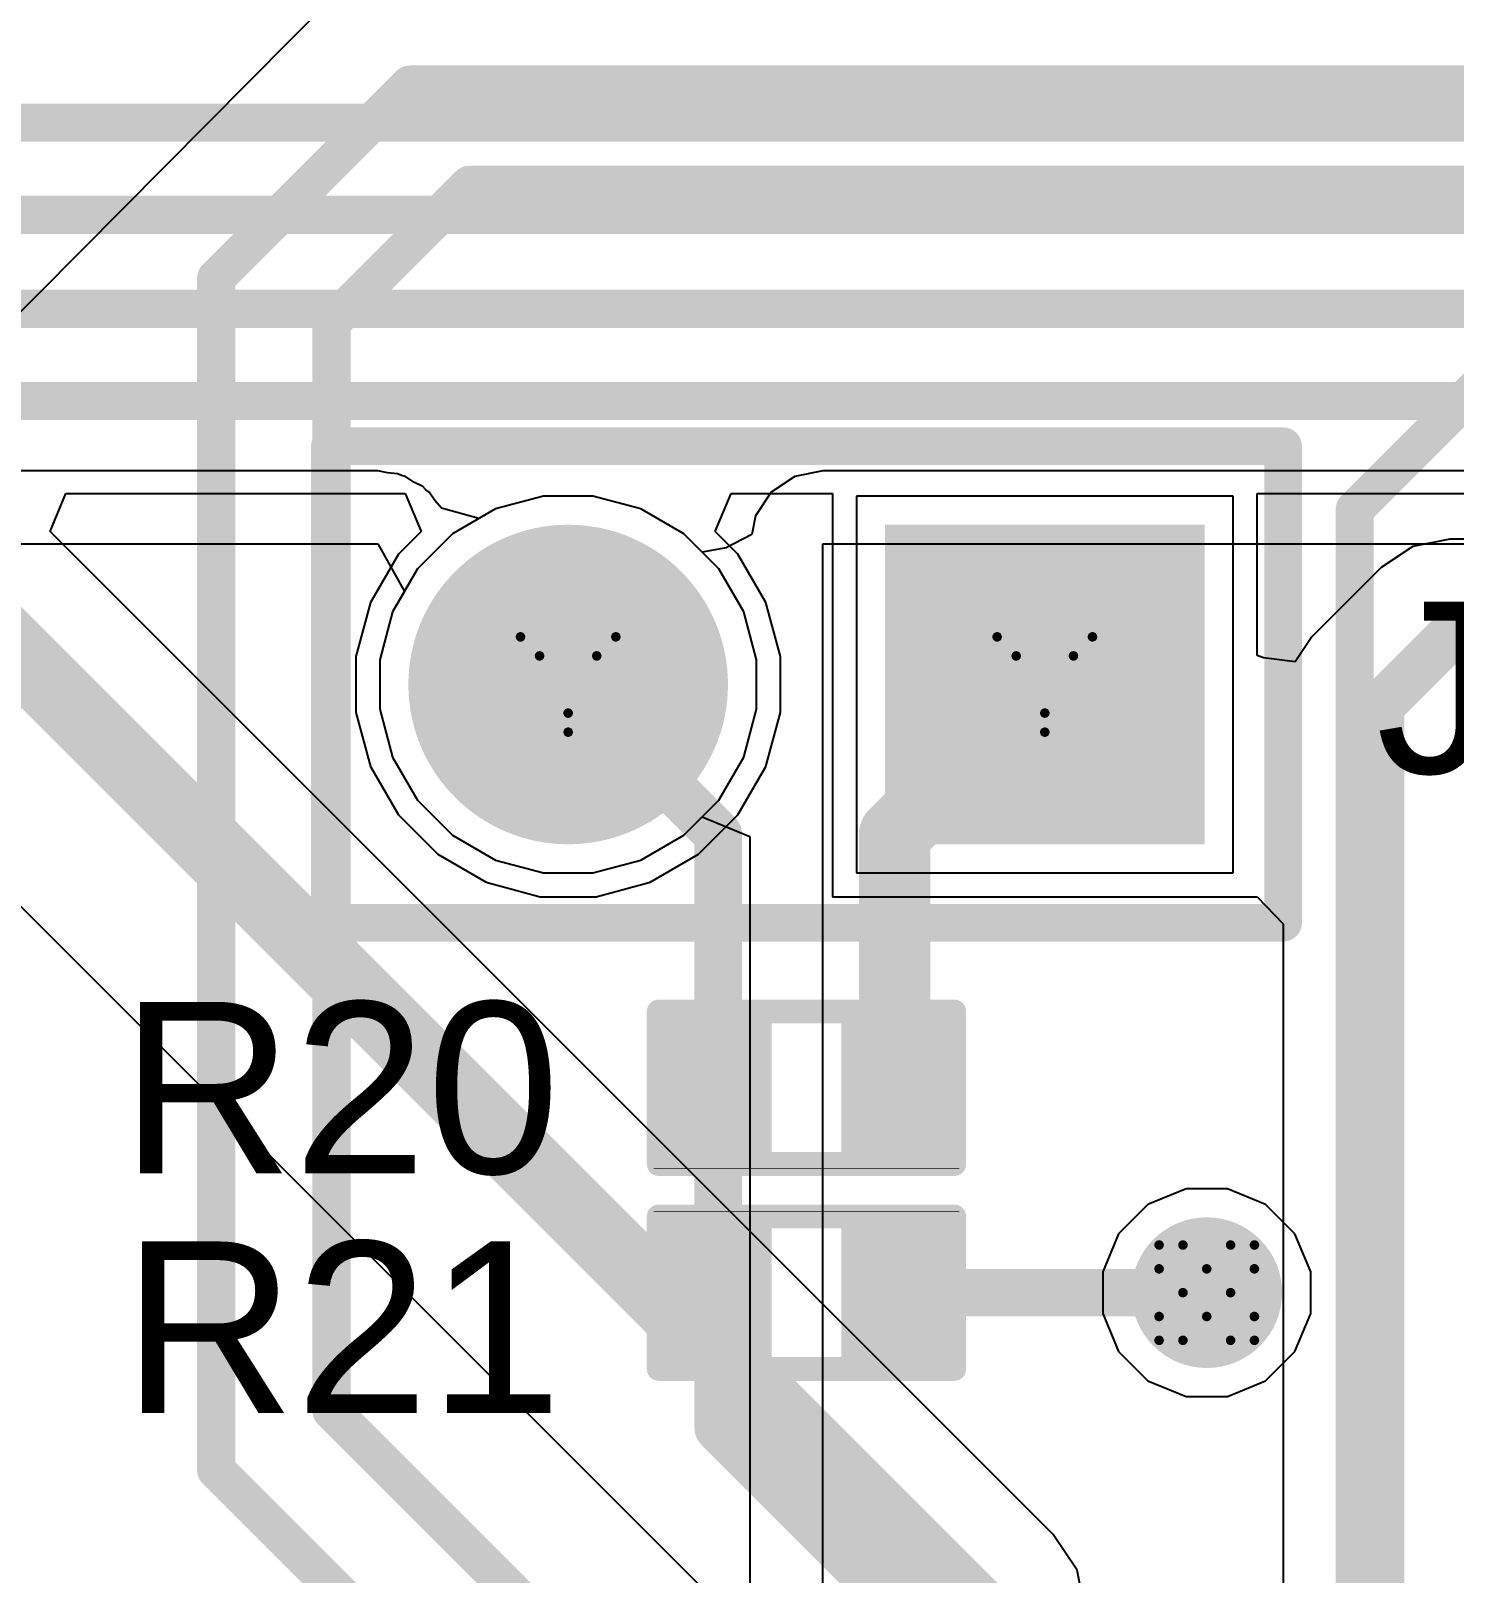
# Model space of a CAD drawing. Header units: inches. Extents: x 0 to 5379, y 0 to 5429.
# Drawn here: x 100.22 to 107.81, y 100.29 to 108.51 of the extents above; entities that cross this region are included whole.
import ezdxf

# ---------------------------------------------------------------- set-up
doc = ezdxf.new("R2010")
doc.units = ezdxf.units.IN
for name, color, linetype in [('Bottom Layer', 5, 'Continuous'), ('Bottom Solder', 6, 'Continuous'), ('Drill Drawing', 1, 'Continuous'), ('GND01', 16, 'Continuous'), ('GND02', 76, 'Continuous'), ('Multi-Layer', 9, 'Continuous'), ('Pad Holes', 156, 'Continuous'), ('PWR', 156, 'Continuous'), ('SIG 01', 90, 'Continuous'), ('Top Layer', 1, 'Continuous'), ('Top Overlay', 2, 'Continuous'), ('Top Paste', 8, 'Continuous'), ('Top Solder', 216, 'Continuous'), ('Via Holes', 16, 'Continuous')]:
    doc.layers.add(name, color=color, linetype=linetype)
doc.styles.add('Arial', font='', dxfattribs={"height": 0.2})
doc.styles.get('Arial').set_extended_font_data('Arial')

# ---------------------------------------------------------------- blocks, each defined once
blk = doc.blocks.new('R___0402_718')
at = {"layer": 'Top Layer'}
for points in [[(-0.6985, -0.3175), (-0.6985, 0.3175), (-0.2413, 0.3175), (-0.2413, -0.3175)], [(0.2413, -0.3175), (0.2413, 0.3175), (0.6985, 0.3175), (0.6985, -0.3175)]]:
    blk.add_hatch(color=1, dxfattribs=at).paths.add_polyline_path(points)
at = {"layer": 'Top Paste'}
for points in [[(-0.6985, -0.3175), (-0.6985, 0.3175), (-0.2413, 0.3175), (-0.2413, -0.3175)], [(0.2413, -0.3175), (0.2413, 0.3175), (0.6985, 0.3175), (0.6985, -0.3175)]]:
    blk.add_hatch(color=8, dxfattribs=at).paths.add_polyline_path(points)
at = {"layer": 'Top Solder'}
for points in [[(-0.7535, -0.3725), (-0.7535, 0.3725), (-0.1863, 0.3725), (-0.1863, -0.3725)], [(0.1863, -0.3725), (0.1863, 0.3725), (0.7535, 0.3725), (0.7535, -0.3725)]]:
    blk.add_hatch(color=216, dxfattribs=at).paths.add_polyline_path(points)
at = {"layer": 'Top Overlay'}
for points in [[(0.7874, 0.4064, 0.127, 0.127, 0), (-0.7874, 0.4064, 0.127, 0.127, 0)], [(-0.7874, 0.4064, 0.127, 0.127, 0), (-0.7874, -0.4064, 0.127, 0.127, 0)], [(0.7874, 0.4064, 0.127, 0.127, 0), (0.7874, -0.4064, 0.127, 0.127, 0)], [(0.7874, -0.4064, 0.127, 0.127, 0), (-0.7874, -0.4064, 0.127, 0.127, 0)], [(0.8128, -0.4318, 0.00323, 0.00323, 0), (-0.8128, -0.4318, 0.00323, 0.00323, 0)]]:
    blk.add_lwpolyline(points, format="xyseb", dxfattribs=at)
for points in [[(-0.8191, 0.4064, 0.0635, 0.0635, 1), (-0.7556, 0.4064, 0.0635, 0.0635, 1)], [(-0.8191, 0.4064, 0.0635, 0.0635, 1), (-0.7556, 0.4064, 0.0635, 0.0635, 1)], [(0.7556, 0.4064, 0.0635, 0.0635, 1), (0.8191, 0.4064, 0.0635, 0.0635, 1)], [(0.7556, 0.4064, 0.0635, 0.0635, 1), (0.8191, 0.4064, 0.0635, 0.0635, 1)], [(-0.8191, -0.4064, 0.0635, 0.0635, 1), (-0.7556, -0.4064, 0.0635, 0.0635, 1)], [(-0.8191, -0.4064, 0.0635, 0.0635, 1), (-0.7556, -0.4064, 0.0635, 0.0635, 1)], [(0.7556, -0.4064, 0.0635, 0.0635, 1), (0.8191, -0.4064, 0.0635, 0.0635, 1)], [(0.7556, -0.4064, 0.0635, 0.0635, 1), (0.8191, -0.4064, 0.0635, 0.0635, 1)], [(-0.8136, -0.4318, 0.00161, 0.00161, 1), (-0.812, -0.4318, 0.00161, 0.00161, 1)], [(0.812, -0.4318, 0.00161, 0.00161, 1), (0.8136, -0.4318, 0.00161, 0.00161, 1)]]:
    blk.add_lwpolyline(points, format="xyseb", close=True, dxfattribs=at)
blk = doc.blocks.new('R___0402_719')
at = {"layer": 'Top Layer'}
for points in [[(-0.6985, -0.3175), (-0.6985, 0.3175), (-0.2413, 0.3175), (-0.2413, -0.3175)], [(0.2413, -0.3175), (0.2413, 0.3175), (0.6985, 0.3175), (0.6985, -0.3175)]]:
    blk.add_hatch(color=1, dxfattribs=at).paths.add_polyline_path(points)
at = {"layer": 'Top Paste'}
for points in [[(-0.6985, -0.3175), (-0.6985, 0.3175), (-0.2413, 0.3175), (-0.2413, -0.3175)], [(0.2413, -0.3175), (0.2413, 0.3175), (0.6985, 0.3175), (0.6985, -0.3175)]]:
    blk.add_hatch(color=8, dxfattribs=at).paths.add_polyline_path(points)
at = {"layer": 'Top Solder'}
for points in [[(-0.7535, -0.3725), (-0.7535, 0.3725), (-0.1863, 0.3725), (-0.1863, -0.3725)], [(0.1863, -0.3725), (0.1863, 0.3725), (0.7535, 0.3725), (0.7535, -0.3725)]]:
    blk.add_hatch(color=216, dxfattribs=at).paths.add_polyline_path(points)
at = {"layer": 'Top Overlay'}
for points in [[(-0.7874, 0.4064, 0.127, 0.127, 0), (0.7874, 0.4064, 0.127, 0.127, 0)], [(-0.7874, -0.4064, 0.127, 0.127, 0), (-0.7874, 0.4064, 0.127, 0.127, 0)], [(0.7874, -0.4064, 0.127, 0.127, 0), (0.7874, 0.4064, 0.127, 0.127, 0)], [(-0.7874, -0.4064, 0.127, 0.127, 0), (0.7874, -0.4064, 0.127, 0.127, 0)], [(-0.8128, -0.4318, 0.00323, 0.00323, 0), (0.8128, -0.4318, 0.00323, 0.00323, 0)]]:
    blk.add_lwpolyline(points, format="xyseb", dxfattribs=at)
for points in [[(-0.8191, 0.4064, 0.0635, 0.0635, 1), (-0.7556, 0.4064, 0.0635, 0.0635, 1)], [(-0.8191, 0.4064, 0.0635, 0.0635, 1), (-0.7556, 0.4064, 0.0635, 0.0635, 1)], [(0.7556, 0.4064, 0.0635, 0.0635, 1), (0.8191, 0.4064, 0.0635, 0.0635, 1)], [(0.7556, 0.4064, 0.0635, 0.0635, 1), (0.8191, 0.4064, 0.0635, 0.0635, 1)], [(-0.8191, -0.4064, 0.0635, 0.0635, 1), (-0.7556, -0.4064, 0.0635, 0.0635, 1)], [(-0.8191, -0.4064, 0.0635, 0.0635, 1), (-0.7556, -0.4064, 0.0635, 0.0635, 1)], [(0.7556, -0.4064, 0.0635, 0.0635, 1), (0.8191, -0.4064, 0.0635, 0.0635, 1)], [(0.7556, -0.4064, 0.0635, 0.0635, 1), (0.8191, -0.4064, 0.0635, 0.0635, 1)], [(-0.8136, -0.4318, 0.00161, 0.00161, 1), (-0.812, -0.4318, 0.00161, 0.00161, 1)], [(0.812, -0.4318, 0.00161, 0.00161, 1), (0.8136, -0.4318, 0.00161, 0.00161, 1)]]:
    blk.add_lwpolyline(points, format="xyseb", close=True, dxfattribs=at)
blk = doc.blocks.new('HDR1X2__827')
at = {"layer": 'Bottom Layer'}
blk.add_hatch(color=5, dxfattribs=at).paths.add_polyline_path([(-0.75, 0.75), (0.75, 0.75), (0.75, -0.75), (-0.75, -0.75)])
h = blk.add_hatch(color=5, dxfattribs=at)
edge = h.paths.add_edge_path()
edge.add_arc((2.54, 0), 0.75, 0, 360)
at = {"layer": 'Bottom Solder'}
blk.add_hatch(color=6, dxfattribs=at).paths.add_polyline_path([(-0.8516, 0.8516), (0.8516, 0.8516), (0.8516, -0.8516), (-0.8516, -0.8516)])
h = blk.add_hatch(color=6, dxfattribs=at)
edge = h.paths.add_edge_path()
edge.add_arc((2.54, 0), 0.8516, 0, 360)
at = {"layer": 'GND01'}
blk.add_hatch(color=16, dxfattribs=at).paths.add_polyline_path([(-0.75, 0.75), (0.75, 0.75), (0.75, -0.75), (-0.75, -0.75)])
h = blk.add_hatch(color=16, dxfattribs=at)
edge = h.paths.add_edge_path()
edge.add_arc((2.54, 0), 0.75, 0, 360)
at = {"layer": 'GND02'}
blk.add_hatch(color=76, dxfattribs=at).paths.add_polyline_path([(-0.75, 0.75), (0.75, 0.75), (0.75, -0.75), (-0.75, -0.75)])
h = blk.add_hatch(color=76, dxfattribs=at)
edge = h.paths.add_edge_path()
edge.add_arc((2.54, 0), 0.75, 0, 360)
at = {"layer": 'Multi-Layer'}
blk.add_hatch(color=9, dxfattribs=at).paths.add_polyline_path([(-0.75, 0.75), (0.75, 0.75), (0.75, -0.75), (-0.75, -0.75)])
h = blk.add_hatch(color=9, dxfattribs=at)
edge = h.paths.add_edge_path()
edge.add_arc((2.54, 0), 0.75, 0, 360)
at = {"layer": 'Pad Holes'}
h = blk.add_hatch(color=7, dxfattribs=at)
edge = h.paths.add_edge_path()
edge.add_arc((0, 0), 0.45, 0, 360)
h = blk.add_hatch(color=7, dxfattribs=at)
edge = h.paths.add_edge_path()
edge.add_arc((2.54, 0), 0.45, 0, 360)
at = {"layer": 'PWR'}
blk.add_hatch(color=156, dxfattribs=at).paths.add_polyline_path([(-0.75, 0.75), (0.75, 0.75), (0.75, -0.75), (-0.75, -0.75)])
h = blk.add_hatch(color=156, dxfattribs=at)
edge = h.paths.add_edge_path()
edge.add_arc((2.54, 0), 0.75, 0, 360)
at = {"layer": 'SIG 01'}
blk.add_hatch(color=90, dxfattribs=at).paths.add_polyline_path([(-0.75, 0.75), (0.75, 0.75), (0.75, -0.75), (-0.75, -0.75)])
h = blk.add_hatch(color=90, dxfattribs=at)
edge = h.paths.add_edge_path()
edge.add_arc((2.54, 0), 0.75, 0, 360)
at = {"layer": 'Top Layer'}
blk.add_hatch(color=1, dxfattribs=at).paths.add_polyline_path([(-0.75, 0.75), (0.75, 0.75), (0.75, -0.75), (-0.75, -0.75)])
h = blk.add_hatch(color=1, dxfattribs=at)
edge = h.paths.add_edge_path()
edge.add_arc((2.54, 0), 0.75, 0, 360)
at = {"layer": 'Top Solder'}
blk.add_hatch(color=216, dxfattribs=at).paths.add_polyline_path([(-0.8516, 0.8516), (0.8516, 0.8516), (0.8516, -0.8516), (-0.8516, -0.8516)])
h = blk.add_hatch(color=216, dxfattribs=at)
edge = h.paths.add_edge_path()
edge.add_arc((2.54, 0), 0.8516, 0, 360)
at = {"layer": 'Top Overlay'}
for points in [[(3.81, 1.27, 0.2, 0.2, 0), (-1.27, 1.27, 0.2, 0.2, 0)], [(-1.27, 1.27, 0.2, 0.2, 0), (-1.27, -1.27, 0.2, 0.2, 0)], [(3.81, 1.27, 0.2, 0.2, 0), (3.81, -1.27, 0.2, 0.2, 0)], [(3.81, -1.27, 0.2, 0.2, 0), (-1.27, -1.27, 0.2, 0.2, 0)]]:
    blk.add_lwpolyline(points, format="xyseb", dxfattribs=at)
for points in [[(-1.32, 1.27, 0.1, 0.1, 1), (-1.22, 1.27, 0.1, 0.1, 1)], [(-1.32, 1.27, 0.1, 0.1, 1), (-1.22, 1.27, 0.1, 0.1, 1)], [(3.76, 1.27, 0.1, 0.1, 1), (3.86, 1.27, 0.1, 0.1, 1)], [(3.76, 1.27, 0.1, 0.1, 1), (3.86, 1.27, 0.1, 0.1, 1)], [(-1.32, -1.27, 0.1, 0.1, 1), (-1.22, -1.27, 0.1, 0.1, 1)], [(-1.32, -1.27, 0.1, 0.1, 1), (-1.22, -1.27, 0.1, 0.1, 1)], [(3.76, -1.27, 0.1, 0.1, 1), (3.86, -1.27, 0.1, 0.1, 1)], [(3.76, -1.27, 0.1, 0.1, 1), (3.86, -1.27, 0.1, 0.1, 1)]]:
    blk.add_lwpolyline(points, format="xyseb", close=True, dxfattribs=at)

msp = doc.modelspace()

# ---------------------------------------------------------------- hatches: boundary and pattern name
at = {"layer": 'Bottom Layer'}
h = msp.add_hatch(color=5, dxfattribs=at)
edge = h.paths.add_edge_path()
edge.add_arc((106.4906, 101.7844), 0.3, 0, 360)
at = {"layer": 'Bottom Solder'}
h = msp.add_hatch(color=6, dxfattribs=at)
edge = h.paths.add_edge_path()
edge.add_arc((106.4906, 101.7844), 0.4016, 0, 360)
at = {"layer": 'GND01'}
h = msp.add_hatch(color=16, dxfattribs=at)
edge = h.paths.add_edge_path()
edge.add_arc((106.4906, 101.7844), 0.3, 0, 360)
at = {"layer": 'GND02'}
h = msp.add_hatch(color=76, dxfattribs=at)
edge = h.paths.add_edge_path()
edge.add_arc((106.4906, 101.7844), 0.3, 0, 360)
at = {"layer": 'PWR'}
h = msp.add_hatch(color=156, dxfattribs=at)
edge = h.paths.add_edge_path()
edge.add_arc((106.4906, 101.7844), 0.3, 0, 360)
at = {"layer": 'SIG 01'}
h = msp.add_hatch(color=90, dxfattribs=at)
edge = h.paths.add_edge_path()
edge.add_arc((106.4906, 101.7844), 0.3, 0, 360)
at = {"layer": 'Top Layer'}
h = msp.add_hatch(color=1, dxfattribs=at)
edge = h.paths.add_edge_path()
edge.add_arc((106.4906, 101.7844), 0.3, 0, 360)
at = {"layer": 'Top Solder'}
h = msp.add_hatch(color=216, dxfattribs=at)
edge = h.paths.add_edge_path()
edge.add_arc((106.4906, 101.7844), 0.4016, 0, 360)
at = {"layer": 'Via Holes'}
h = msp.add_hatch(color=7, dxfattribs=at)
edge = h.paths.add_edge_path()
edge.add_arc((106.4906, 101.7844), 0.15, 0, 360)

# ---------------------------------------------------------------- linework, layer by layer
at = {"layer": 'Bottom Layer'}
for p, q in [((102.7001, 105.9612), (102.4711, 105.8291)), ((102.9554, 106.0297), (102.7001, 105.9612)), ((103.2198, 106.0297), (102.9554, 106.0297)), ((103.4751, 105.9612), (103.2198, 106.0297)), ((103.7041, 105.8291), (103.4751, 105.9612)), ((106.6316, 106.0297), (104.6236, 106.0297)), ((104.6236, 106.0297), (104.6236, 104.0217)), ((106.6316, 104.0217), (106.6316, 106.0297)), ((102.4711, 105.8291), (102.2842, 105.6421)), ((103.891, 105.6421), (103.7041, 105.8291)), ((102.2842, 105.6421), (102.152, 105.4132)), ((104.0232, 105.4132), (103.891, 105.6421)), ((102.152, 105.4132), (102.0836, 105.1578)), ((104.0916, 105.1578), (104.0232, 105.4132)), ((102.0836, 105.1578), (102.0836, 104.8935)), ((104.0916, 104.8935), (104.0916, 105.1578)), ((102.0836, 104.8935), (102.152, 104.6381)), ((104.0232, 104.6381), (104.0916, 104.8935)), ((102.152, 104.6381), (102.2842, 104.4092)), ((103.891, 104.4092), (104.0232, 104.6381)), ((102.2842, 104.4092), (102.4711, 104.2223)), ((103.7041, 104.2223), (103.891, 104.4092)), ((102.4711, 104.2223), (102.7001, 104.0901)), ((103.4751, 104.0901), (103.7041, 104.2223)), ((102.7001, 104.0901), (102.9554, 104.0217)), ((103.2198, 104.0217), (103.4751, 104.0901)), ((102.9554, 104.0217), (103.2198, 104.0217)), ((104.6236, 104.0217), (106.6316, 104.0217))]:
    msp.add_line(p, q, dxfattribs=at)
at = {"layer": 'Bottom Solder'}
msp.add_line((6.2448, 12.3193), (5379.2085, 5429.2085), dxfattribs=at)
at = {"layer": 'Drill Drawing'}
for points in [[(102.8336, 105.2797, 0.0508, 0.0508, 0), (103.3416, 105.2797, 0.0508, 0.0508, 0)], [(102.8336, 105.2797, 0.0508, 0.0508, 0), (103.0876, 104.7717, 0.0508, 0.0508, 0)], [(103.0876, 104.7717, 0.0508, 0.0508, 0), (103.3416, 105.2797, 0.0508, 0.0508, 0)], [(105.3736, 105.2797, 0.0508, 0.0508, 0), (105.8816, 105.2797, 0.0508, 0.0508, 0)], [(105.3736, 105.2797, 0.0508, 0.0508, 0), (105.6276, 104.7717, 0.0508, 0.0508, 0)], [(105.6276, 104.7717, 0.0508, 0.0508, 0), (105.8816, 105.2797, 0.0508, 0.0508, 0)], [(102.9352, 105.1781, 0.0508, 0.0508, 0), (103.24, 105.1781, 0.0508, 0.0508, 0)], [(102.9352, 105.1781, 0.0508, 0.0508, 0), (103.0876, 104.8733, 0.0508, 0.0508, 0)], [(103.0876, 104.8733, 0.0508, 0.0508, 0), (103.24, 105.1781, 0.0508, 0.0508, 0)], [(105.4752, 105.1781, 0.0508, 0.0508, 0), (105.78, 105.1781, 0.0508, 0.0508, 0)], [(105.4752, 105.1781, 0.0508, 0.0508, 0), (105.6276, 104.8733, 0.0508, 0.0508, 0)], [(105.6276, 104.8733, 0.0508, 0.0508, 0), (105.78, 105.1781, 0.0508, 0.0508, 0)], [(106.2366, 101.9114, 0.0508, 0.0508, 0), (106.2366, 102.0384, 0.0508, 0.0508, 0)], [(106.2366, 102.0384, 0.0508, 0.0508, 0), (106.3636, 102.0384, 0.0508, 0.0508, 0)], [(106.3636, 102.0384, 0.0508, 0.0508, 0), (106.4906, 101.9114, 0.0508, 0.0508, 0)], [(106.4906, 101.9114, 0.0508, 0.0508, 0), (106.6176, 102.0384, 0.0508, 0.0508, 0)], [(106.6176, 102.0384, 0.0508, 0.0508, 0), (106.7446, 102.0384, 0.0508, 0.0508, 0)], [(106.7446, 101.9114, 0.0508, 0.0508, 0), (106.7446, 102.0384, 0.0508, 0.0508, 0)], [(106.2366, 101.9114, 0.0508, 0.0508, 0), (106.3636, 101.7844, 0.0508, 0.0508, 0)], [(106.6176, 101.7844, 0.0508, 0.0508, 0), (106.7446, 101.9114, 0.0508, 0.0508, 0)], [(106.2366, 101.6574, 0.0508, 0.0508, 0), (106.3636, 101.7844, 0.0508, 0.0508, 0)], [(106.6176, 101.7844, 0.0508, 0.0508, 0), (106.7446, 101.6574, 0.0508, 0.0508, 0)], [(106.2366, 101.5304, 0.0508, 0.0508, 0), (106.2366, 101.6574, 0.0508, 0.0508, 0)], [(106.3636, 101.5304, 0.0508, 0.0508, 0), (106.4906, 101.6574, 0.0508, 0.0508, 0)], [(106.4906, 101.6574, 0.0508, 0.0508, 0), (106.6176, 101.5304, 0.0508, 0.0508, 0)], [(106.7446, 101.5304, 0.0508, 0.0508, 0), (106.7446, 101.6574, 0.0508, 0.0508, 0)], [(106.2366, 101.5304, 0.0508, 0.0508, 0), (106.3636, 101.5304, 0.0508, 0.0508, 0)], [(106.6176, 101.5304, 0.0508, 0.0508, 0), (106.7446, 101.5304, 0.0508, 0.0508, 0)]]:
    msp.add_lwpolyline(points, format="xyseb", dxfattribs=at)
for points in [[(102.8209, 105.2797, 0.0254, 0.0254, 1), (102.8463, 105.2797, 0.0254, 0.0254, 1)], [(102.8209, 105.2797, 0.0254, 0.0254, 1), (102.8463, 105.2797, 0.0254, 0.0254, 1)], [(103.3289, 105.2797, 0.0254, 0.0254, 1), (103.3543, 105.2797, 0.0254, 0.0254, 1)], [(103.3289, 105.2797, 0.0254, 0.0254, 1), (103.3543, 105.2797, 0.0254, 0.0254, 1)], [(105.3609, 105.2797, 0.0254, 0.0254, 1), (105.3863, 105.2797, 0.0254, 0.0254, 1)], [(105.3609, 105.2797, 0.0254, 0.0254, 1), (105.3863, 105.2797, 0.0254, 0.0254, 1)], [(105.8689, 105.2797, 0.0254, 0.0254, 1), (105.8943, 105.2797, 0.0254, 0.0254, 1)], [(105.8689, 105.2797, 0.0254, 0.0254, 1), (105.8943, 105.2797, 0.0254, 0.0254, 1)], [(102.9225, 105.1781, 0.0254, 0.0254, 1), (102.9479, 105.1781, 0.0254, 0.0254, 1)], [(102.9225, 105.1781, 0.0254, 0.0254, 1), (102.9479, 105.1781, 0.0254, 0.0254, 1)], [(103.2273, 105.1781, 0.0254, 0.0254, 1), (103.2527, 105.1781, 0.0254, 0.0254, 1)], [(103.2273, 105.1781, 0.0254, 0.0254, 1), (103.2527, 105.1781, 0.0254, 0.0254, 1)], [(105.4625, 105.1781, 0.0254, 0.0254, 1), (105.4879, 105.1781, 0.0254, 0.0254, 1)], [(105.4625, 105.1781, 0.0254, 0.0254, 1), (105.4879, 105.1781, 0.0254, 0.0254, 1)], [(105.7673, 105.1781, 0.0254, 0.0254, 1), (105.7927, 105.1781, 0.0254, 0.0254, 1)], [(105.7673, 105.1781, 0.0254, 0.0254, 1), (105.7927, 105.1781, 0.0254, 0.0254, 1)], [(103.0749, 104.8733, 0.0254, 0.0254, 1), (103.1003, 104.8733, 0.0254, 0.0254, 1)], [(103.0749, 104.8733, 0.0254, 0.0254, 1), (103.1003, 104.8733, 0.0254, 0.0254, 1)], [(105.6149, 104.8733, 0.0254, 0.0254, 1), (105.6403, 104.8733, 0.0254, 0.0254, 1)], [(105.6149, 104.8733, 0.0254, 0.0254, 1), (105.6403, 104.8733, 0.0254, 0.0254, 1)], [(103.0749, 104.7717, 0.0254, 0.0254, 1), (103.1003, 104.7717, 0.0254, 0.0254, 1)], [(103.0749, 104.7717, 0.0254, 0.0254, 1), (103.1003, 104.7717, 0.0254, 0.0254, 1)], [(105.6149, 104.7717, 0.0254, 0.0254, 1), (105.6403, 104.7717, 0.0254, 0.0254, 1)], [(105.6149, 104.7717, 0.0254, 0.0254, 1), (105.6403, 104.7717, 0.0254, 0.0254, 1)], [(106.2239, 102.0384, 0.0254, 0.0254, 1), (106.2493, 102.0384, 0.0254, 0.0254, 1)], [(106.2239, 102.0384, 0.0254, 0.0254, 1), (106.2493, 102.0384, 0.0254, 0.0254, 1)], [(106.3509, 102.0384, 0.0254, 0.0254, 1), (106.3763, 102.0384, 0.0254, 0.0254, 1)], [(106.3509, 102.0384, 0.0254, 0.0254, 1), (106.3763, 102.0384, 0.0254, 0.0254, 1)], [(106.6049, 102.0384, 0.0254, 0.0254, 1), (106.6303, 102.0384, 0.0254, 0.0254, 1)], [(106.6049, 102.0384, 0.0254, 0.0254, 1), (106.6303, 102.0384, 0.0254, 0.0254, 1)], [(106.7319, 102.0384, 0.0254, 0.0254, 1), (106.7573, 102.0384, 0.0254, 0.0254, 1)], [(106.7319, 102.0384, 0.0254, 0.0254, 1), (106.7573, 102.0384, 0.0254, 0.0254, 1)], [(106.2239, 101.9114, 0.0254, 0.0254, 1), (106.2493, 101.9114, 0.0254, 0.0254, 1)], [(106.2239, 101.9114, 0.0254, 0.0254, 1), (106.2493, 101.9114, 0.0254, 0.0254, 1)], [(106.4779, 101.9114, 0.0254, 0.0254, 1), (106.5033, 101.9114, 0.0254, 0.0254, 1)], [(106.4779, 101.9114, 0.0254, 0.0254, 1), (106.5033, 101.9114, 0.0254, 0.0254, 1)], [(106.7319, 101.9114, 0.0254, 0.0254, 1), (106.7573, 101.9114, 0.0254, 0.0254, 1)], [(106.7319, 101.9114, 0.0254, 0.0254, 1), (106.7573, 101.9114, 0.0254, 0.0254, 1)], [(106.3509, 101.7844, 0.0254, 0.0254, 1), (106.3763, 101.7844, 0.0254, 0.0254, 1)], [(106.3509, 101.7844, 0.0254, 0.0254, 1), (106.3763, 101.7844, 0.0254, 0.0254, 1)], [(106.6049, 101.7844, 0.0254, 0.0254, 1), (106.6303, 101.7844, 0.0254, 0.0254, 1)], [(106.6049, 101.7844, 0.0254, 0.0254, 1), (106.6303, 101.7844, 0.0254, 0.0254, 1)], [(106.2239, 101.6574, 0.0254, 0.0254, 1), (106.2493, 101.6574, 0.0254, 0.0254, 1)], [(106.2239, 101.6574, 0.0254, 0.0254, 1), (106.2493, 101.6574, 0.0254, 0.0254, 1)], [(106.4779, 101.6574, 0.0254, 0.0254, 1), (106.5033, 101.6574, 0.0254, 0.0254, 1)], [(106.4779, 101.6574, 0.0254, 0.0254, 1), (106.5033, 101.6574, 0.0254, 0.0254, 1)], [(106.7319, 101.6574, 0.0254, 0.0254, 1), (106.7573, 101.6574, 0.0254, 0.0254, 1)], [(106.7319, 101.6574, 0.0254, 0.0254, 1), (106.7573, 101.6574, 0.0254, 0.0254, 1)], [(106.2239, 101.5304, 0.0254, 0.0254, 1), (106.2493, 101.5304, 0.0254, 0.0254, 1)], [(106.2239, 101.5304, 0.0254, 0.0254, 1), (106.2493, 101.5304, 0.0254, 0.0254, 1)], [(106.3509, 101.5304, 0.0254, 0.0254, 1), (106.3763, 101.5304, 0.0254, 0.0254, 1)], [(106.3509, 101.5304, 0.0254, 0.0254, 1), (106.3763, 101.5304, 0.0254, 0.0254, 1)], [(106.6049, 101.5304, 0.0254, 0.0254, 1), (106.6303, 101.5304, 0.0254, 0.0254, 1)], [(106.6049, 101.5304, 0.0254, 0.0254, 1), (106.6303, 101.5304, 0.0254, 0.0254, 1)], [(106.7319, 101.5304, 0.0254, 0.0254, 1), (106.7573, 101.5304, 0.0254, 0.0254, 1)], [(106.7319, 101.5304, 0.0254, 0.0254, 1), (106.7573, 101.5304, 0.0254, 0.0254, 1)]]:
    msp.add_lwpolyline(points, format="xyseb", close=True, dxfattribs=at)
at = {"layer": 'GND01'}
for p, q in [((102.7001, 105.9612), (102.4711, 105.8291)), ((102.9554, 106.0297), (102.7001, 105.9612)), ((103.2198, 106.0297), (102.9554, 106.0297)), ((103.4751, 105.9612), (103.2198, 106.0297)), ((103.7041, 105.8291), (103.4751, 105.9612)), ((106.6316, 106.0297), (104.6236, 106.0297)), ((104.6236, 106.0297), (104.6236, 104.0217)), ((106.6316, 104.0217), (106.6316, 106.0297)), ((102.4711, 105.8291), (102.2842, 105.6421)), ((103.891, 105.6421), (103.7041, 105.8291)), ((102.2842, 105.6421), (102.152, 105.4132)), ((104.0232, 105.4132), (103.891, 105.6421)), ((102.152, 105.4132), (102.0836, 105.1578)), ((104.0916, 105.1578), (104.0232, 105.4132)), ((102.0836, 105.1578), (102.0836, 104.8935)), ((104.0916, 104.8935), (104.0916, 105.1578)), ((102.0836, 104.8935), (102.152, 104.6381)), ((104.0232, 104.6381), (104.0916, 104.8935)), ((102.152, 104.6381), (102.2842, 104.4092)), ((103.891, 104.4092), (104.0232, 104.6381)), ((102.2842, 104.4092), (102.4711, 104.2223)), ((103.7041, 104.2223), (103.891, 104.4092)), ((102.4711, 104.2223), (102.7001, 104.0901)), ((103.4751, 104.0901), (103.7041, 104.2223)), ((102.7001, 104.0901), (102.9554, 104.0217)), ((103.2198, 104.0217), (103.4751, 104.0901)), ((102.9554, 104.0217), (103.2198, 104.0217)), ((104.6236, 104.0217), (106.6316, 104.0217))]:
    msp.add_line(p, q, dxfattribs=at)
at = {"layer": 'GND02'}
for p, q in [((102.7001, 105.9612), (102.4711, 105.8291)), ((102.9554, 106.0297), (102.7001, 105.9612)), ((103.2198, 106.0297), (102.9554, 106.0297)), ((103.4751, 105.9612), (103.2198, 106.0297)), ((103.7041, 105.8291), (103.4751, 105.9612)), ((106.6316, 106.0297), (104.6236, 106.0297)), ((104.6236, 106.0297), (104.6236, 104.0217)), ((106.6316, 104.0217), (106.6316, 106.0297)), ((102.4711, 105.8291), (102.2842, 105.6421)), ((103.891, 105.6421), (103.7041, 105.8291)), ((102.2842, 105.6421), (102.152, 105.4132)), ((104.0232, 105.4132), (103.891, 105.6421)), ((102.152, 105.4132), (102.0836, 105.1578)), ((104.0916, 105.1578), (104.0232, 105.4132)), ((102.0836, 105.1578), (102.0836, 104.8935)), ((104.0916, 104.8935), (104.0916, 105.1578)), ((102.0836, 104.8935), (102.152, 104.6381)), ((104.0232, 104.6381), (104.0916, 104.8935)), ((102.152, 104.6381), (102.2842, 104.4092)), ((103.891, 104.4092), (104.0232, 104.6381)), ((102.2842, 104.4092), (102.4711, 104.2223)), ((103.7041, 104.2223), (103.891, 104.4092)), ((102.4711, 104.2223), (102.7001, 104.0901)), ((103.4751, 104.0901), (103.7041, 104.2223)), ((102.7001, 104.0901), (102.9554, 104.0217)), ((103.2198, 104.0217), (103.4751, 104.0901)), ((102.9554, 104.0217), (103.2198, 104.0217)), ((104.6236, 104.0217), (106.6316, 104.0217))]:
    msp.add_line(p, q, dxfattribs=at)
at = {"layer": 'PWR'}
for p, q in [((102.0727, 106.1641), (100.122, 106.1641)), ((102.1252, 106.1537), (102.0727, 106.1641)), ((102.1786, 106.1494), (102.1252, 106.1537)), ((102.199, 106.139), (102.1786, 106.1494)), ((102.2214, 106.1345), (102.199, 106.139)), ((102.2659, 106.1048), (102.2214, 106.1345)), ((104.2961, 106.1345), (104.1701, 106.0503)), ((104.4448, 106.1641), (104.2961, 106.1345)), ((114.7932, 106.1641), (104.4448, 106.1641)), ((102.3135, 106.0805), (102.2659, 106.1048)), ((102.3284, 106.0631), (102.3135, 106.0805)), ((102.3474, 106.0503), (102.3284, 106.0631)), ((102.3772, 106.0058), (102.3474, 106.0503)), ((104.1701, 106.0503), (104.0859, 105.9243)), ((102.4119, 105.9651), (102.3772, 106.0058)), ((102.6115, 105.9101), (102.4119, 105.9651)), ((102.7001, 105.9612), (102.6115, 105.9101)), ((102.9554, 106.0297), (102.7001, 105.9612)), ((103.2198, 106.0297), (102.9554, 106.0297)), ((103.4751, 105.9612), (103.2198, 106.0297)), ((103.7041, 105.8291), (103.4751, 105.9612)), ((104.0859, 105.9243), (104.0663, 105.826)), ((103.8023, 105.7308), (103.7041, 105.8291)), ((104.0663, 105.826), (103.9297, 105.7533)), ((100.122, 105.7757), (102.0727, 105.7757)), ((102.0727, 105.7757), (102.2147, 105.5217)), ((103.9297, 105.7533), (103.8023, 105.7308)), ((104.4448, 97.6853), (104.4448, 105.7757)), ((104.4448, 105.7757), (114.7932, 105.7757)), ((102.2147, 105.5217), (102.152, 105.4132)), ((102.152, 105.4132), (102.0836, 105.1578)), ((102.0836, 105.1578), (102.0836, 104.8935)), ((102.0836, 104.8935), (102.152, 104.6381)), ((102.152, 104.6381), (102.2842, 104.4092)), ((102.2842, 104.4092), (102.4711, 104.2223)), ((103.7041, 104.2223), (103.8023, 104.3205)), ((103.8023, 104.3205), (104.0563, 104.2153)), ((102.4711, 104.2223), (102.7001, 104.0901)), ((103.4751, 104.0901), (103.7041, 104.2223)), ((104.0563, 104.2153), (104.0563, 97.6853)), ((102.7001, 104.0901), (102.9554, 104.0217)), ((103.2198, 104.0217), (103.4751, 104.0901)), ((102.9554, 104.0217), (103.2198, 104.0217)), ((106.3804, 102.3384), (106.1768, 102.2541)), ((106.6008, 102.3384), (106.3804, 102.3384)), ((106.8044, 102.2541), (106.6008, 102.3384)), ((106.1768, 102.2541), (106.021, 102.0982)), ((106.9603, 102.0982), (106.8044, 102.2541)), ((106.021, 102.0982), (105.9366, 101.8946)), ((107.0446, 101.8946), (106.9603, 102.0982)), ((105.9366, 101.8946), (105.9366, 101.6742)), ((107.0446, 101.6742), (107.0446, 101.8946)), ((105.9366, 101.6742), (106.021, 101.4706)), ((106.9603, 101.4706), (107.0446, 101.6742)), ((106.021, 101.4706), (106.1768, 101.3147)), ((106.8044, 101.3147), (106.9603, 101.4706)), ((106.1768, 101.3147), (106.3804, 101.2304)), ((106.6008, 101.2304), (106.8044, 101.3147)), ((106.3804, 101.2304), (106.6008, 101.2304))]:
    msp.add_line(p, q, dxfattribs=at)
at = {"layer": 'SIG 01'}
for p, q in [((100.3266, 105.8411), (100.4106, 106.0438)), ((100.4106, 106.0438), (100.4114, 106.0443)), ((100.4114, 106.0443), (102.2194, 106.0443)), ((102.2194, 106.0443), (102.3036, 105.8411)), ((103.8716, 105.8411), (103.9558, 106.0443)), ((103.9558, 106.0443), (104.4966, 106.0443)), ((104.4966, 106.0443), (104.4966, 103.8947)), ((106.7586, 105.1808), (106.7586, 106.0443)), ((106.7586, 106.0443), (114.6756, 106.0443)), ((105.6729, 100.4948), (100.3266, 105.8411)), ((102.3036, 105.8411), (102.1826, 105.7201)), ((103.9926, 105.7201), (103.8716, 105.8411)), ((107.7863, 105.801), (107.5881, 105.7615)), ((112.0902, 105.801), (107.7863, 105.801)), ((102.1826, 105.7201), (102.0337, 105.4622)), ((104.1415, 105.4622), (103.9926, 105.7201)), ((107.5881, 105.7615), (107.4201, 105.6492)), ((107.4201, 105.6492), (107.0504, 105.2795)), ((102.0337, 105.4622), (101.9566, 105.1746)), ((104.2186, 105.1746), (104.1415, 105.4622)), ((107.0504, 105.2795), (106.9618, 105.147)), ((101.9566, 105.1746), (101.9566, 104.8768)), ((104.2186, 104.8768), (104.2186, 105.1746)), ((106.7936, 105.1673), (106.7586, 105.1808)), ((106.9618, 105.147), (106.7936, 105.1673)), ((98.8822, 105.1306), (103.8098, 100.203)), ((101.9566, 104.8768), (102.0337, 104.5891)), ((104.1415, 104.5891), (104.2186, 104.8768)), ((102.0337, 104.5891), (102.1826, 104.3312)), ((103.9926, 104.3312), (104.1415, 104.5891)), ((102.1826, 104.3312), (102.3932, 104.1206)), ((103.7821, 104.1206), (103.9926, 104.3312)), ((102.3932, 104.1206), (102.6511, 103.9717)), ((103.5242, 103.9717), (103.7821, 104.1206)), ((102.6511, 103.9717), (102.9387, 103.8947)), ((103.2365, 103.8947), (103.5242, 103.9717)), ((102.9387, 103.8947), (103.2365, 103.8947)), ((104.4966, 103.8947), (106.7586, 103.8947)), ((106.7586, 103.8947), (106.8986, 103.7495)), ((106.8986, 103.7495), (106.8986, 96.8015)), ((105.7992, 100.3057), (105.6729, 100.4948)), ((105.8436, 100.0828), (105.7992, 100.3057))]:
    msp.add_line(p, q, dxfattribs=at)
for points in [[(61.7226, 108.0202, 0.2032, 0.2032, 0), (143.1517, 108.0202, 0.2032, 0.2032, 0)], [(62.1643, 107.5287, 0.2032, 0.2032, 0), (142.8114, 107.5287, 0.2032, 0.2032, 0)], [(62.5805, 107.0276, 0.2032, 0.2032, 0), (142.4619, 107.0276, 0.2032, 0.2032, 0)], [(95.5111, 106.5363, 0.2032, 0.2032, 0), (142.0644, 106.5363, 0.2032, 0.2032, 0)], [(99.568, 105.7757, 0.381, 0.381, 0), (105.2609, 100.0828, 0.381, 0.381, 0)], [(107.4166, 104.9133, 0.254, 0.254, 0), (107.7863, 105.283, 0.254, 0.254, 0)], [(107.7863, 105.283, 0.254, 0.254, 0), (112.0902, 105.283, 0.254, 0.254, 0)], [(107.4166, 96.587, 0.254, 0.254, 0), (107.4166, 104.9133, 0.254, 0.254, 0)]]:
    msp.add_lwpolyline(points, format="xyseb", dxfattribs=at)
for points in [[(107.7228, 105.283, 0.127, 0.127, 1), (107.8498, 105.283, 0.127, 0.127, 1)], [(107.7228, 105.283, 0.127, 0.127, 1), (107.8498, 105.283, 0.127, 0.127, 1)], [(107.3531, 104.9133, 0.127, 0.127, 1), (107.4801, 104.9133, 0.127, 0.127, 1)], [(107.3531, 104.9133, 0.127, 0.127, 1), (107.4801, 104.9133, 0.127, 0.127, 1)]]:
    msp.add_lwpolyline(points, format="xyseb", close=True, dxfattribs=at)
at = {"layer": 'Top Layer'}
for points in [[(101.2118, 107.1914, 0.2032, 0.2032, 0), (102.2436, 108.2232, 0.2032, 0.2032, 0)], [(102.2436, 108.2232, 0.2032, 0.2032, 0), (165.4327, 108.2232, 0.2032, 0.2032, 0)], [(101.8264, 106.9538, 0.2032, 0.2032, 0), (102.5612, 107.6885, 0.2032, 0.2032, 0)], [(102.5612, 107.6885, 0.2032, 0.2032, 0), (165.2091, 107.6885, 0.2032, 0.2032, 0)], [(101.2118, 100.8388, 0.2032, 0.2032, 0), (101.2118, 107.1914, 0.2032, 0.2032, 0)], [(107.279, 105.9582, 0.2032, 0.2032, 0), (108.4473, 107.1265, 0.2032, 0.2032, 0)], [(101.8264, 101.1554, 0.2032, 0.2032, 0), (101.8264, 106.9538, 0.2032, 0.2032, 0)], [(107.279, 96.5012, 0.2032, 0.2032, 0), (107.279, 105.9582, 0.2032, 0.2032, 0)], [(104.8275, 104.2256, 0.381, 0.381, 0), (105.6276, 105.0257, 0.381, 0.381, 0)], [(103.0876, 105.0257, 0.254, 0.254, 0), (103.8877, 104.2256, 0.254, 0.254, 0)], [(104.8275, 102.8766, 0.381, 0.381, 0), (104.8275, 104.2256, 0.381, 0.381, 0)], [(103.8877, 102.8766, 0.254, 0.254, 0), (103.8877, 104.2256, 0.254, 0.254, 0)], [(103.8877, 101.7844, 0.254, 0.254, 0), (103.8877, 102.8766, 0.254, 0.254, 0)], [(103.8877, 101.0633, 0.254, 0.254, 0), (103.8877, 101.7844, 0.254, 0.254, 0)], [(104.8275, 101.7844, 0.254, 0.254, 0), (106.4906, 101.7844, 0.254, 0.254, 0)], [(101.8264, 101.1554, 0.2032, 0.2032, 0), (103.2428, 99.739, 0.2032, 0.2032, 0)], [(103.8877, 101.0633, 0.254, 0.254, 0), (106.27, 98.681, 0.254, 0.254, 0)], [(101.2118, 100.8388, 0.2032, 0.2032, 0), (102.2337, 99.8169, 0.2032, 0.2032, 0)]]:
    msp.add_lwpolyline(points, format="xyseb", dxfattribs=at)
for points in [[(102.1928, 108.2232, 0.1016, 0.1016, 1), (102.2944, 108.2232, 0.1016, 0.1016, 1)], [(102.1928, 108.2232, 0.1016, 0.1016, 1), (102.2944, 108.2232, 0.1016, 0.1016, 1)], [(102.5104, 107.6885, 0.1016, 0.1016, 1), (102.612, 107.6885, 0.1016, 0.1016, 1)], [(102.5104, 107.6885, 0.1016, 0.1016, 1), (102.612, 107.6885, 0.1016, 0.1016, 1)], [(101.161, 107.1914, 0.1016, 0.1016, 1), (101.2626, 107.1914, 0.1016, 0.1016, 1)], [(101.161, 107.1914, 0.1016, 0.1016, 1), (101.2626, 107.1914, 0.1016, 0.1016, 1)], [(101.7756, 106.9538, 0.1016, 0.1016, 1), (101.8772, 106.9538, 0.1016, 0.1016, 1)], [(101.7756, 106.9538, 0.1016, 0.1016, 1), (101.8772, 106.9538, 0.1016, 0.1016, 1)], [(107.2282, 105.9582, 0.1016, 0.1016, 1), (107.3298, 105.9582, 0.1016, 0.1016, 1)], [(107.2282, 105.9582, 0.1016, 0.1016, 1), (107.3298, 105.9582, 0.1016, 0.1016, 1)], [(105.5324, 105.0257, 0.1905, 0.1905, 1), (105.7229, 105.0257, 0.1905, 0.1905, 1)], [(103.0241, 105.0257, 0.127, 0.127, 1), (103.1511, 105.0257, 0.127, 0.127, 1)], [(104.7323, 104.2256, 0.1905, 0.1905, 1), (104.9228, 104.2256, 0.1905, 0.1905, 1)], [(104.7323, 104.2256, 0.1905, 0.1905, 1), (104.9228, 104.2256, 0.1905, 0.1905, 1)], [(103.8242, 104.2256, 0.127, 0.127, 1), (103.9512, 104.2256, 0.127, 0.127, 1)], [(103.8242, 104.2256, 0.127, 0.127, 1), (103.9512, 104.2256, 0.127, 0.127, 1)], [(103.8242, 102.8766, 0.127, 0.127, 1), (103.9512, 102.8766, 0.127, 0.127, 1)], [(103.8242, 102.8766, 0.127, 0.127, 1), (103.9512, 102.8766, 0.127, 0.127, 1)], [(104.7323, 102.8766, 0.1905, 0.1905, 1), (104.9228, 102.8766, 0.1905, 0.1905, 1)], [(103.8242, 101.7844, 0.127, 0.127, 1), (103.9512, 101.7844, 0.127, 0.127, 1)], [(103.8242, 101.7844, 0.127, 0.127, 1), (103.9512, 101.7844, 0.127, 0.127, 1)], [(104.764, 101.7844, 0.127, 0.127, 1), (104.891, 101.7844, 0.127, 0.127, 1)], [(106.4271, 101.7844, 0.127, 0.127, 1), (106.5541, 101.7844, 0.127, 0.127, 1)], [(101.7756, 101.1554, 0.1016, 0.1016, 1), (101.8772, 101.1554, 0.1016, 0.1016, 1)], [(101.7756, 101.1554, 0.1016, 0.1016, 1), (101.8772, 101.1554, 0.1016, 0.1016, 1)], [(103.8242, 101.0633, 0.127, 0.127, 1), (103.9512, 101.0633, 0.127, 0.127, 1)], [(103.8242, 101.0633, 0.127, 0.127, 1), (103.9512, 101.0633, 0.127, 0.127, 1)], [(101.161, 100.8388, 0.1016, 0.1016, 1), (101.2626, 100.8388, 0.1016, 0.1016, 1)], [(101.161, 100.8388, 0.1016, 0.1016, 1), (101.2626, 100.8388, 0.1016, 0.1016, 1)]]:
    msp.add_lwpolyline(points, format="xyseb", close=True, dxfattribs=at)
at = {"layer": 'Top Solder'}
msp.add_line((6.2448, 12.3193), (5379.2085, 5429.2085), dxfattribs=at)

# ---------------------------------------------------------------- block references
at = {"rotation": 180}
for name, p in [('HDR1X2__827', (105.6276, 105.0257)), ('R___0402_718', (104.3576, 101.7844))]:
    msp.add_blockref(name, p, dxfattribs=at)
msp.add_blockref('R___0402_719', (104.3576, 102.8766))

# ---------------------------------------------------------------- texts
at = {"layer": 'Top Overlay', "style": 'Arial'}
for s, p in [('J8', (107.3925, 104.5531)), ('R20', (100.7004, 102.4197)), ('R21', (100.7113, 101.1429))]:
    msp.add_text(s, height=0.9144, dxfattribs=at).set_placement(p)

doc.saveas('drawing.dxf')
